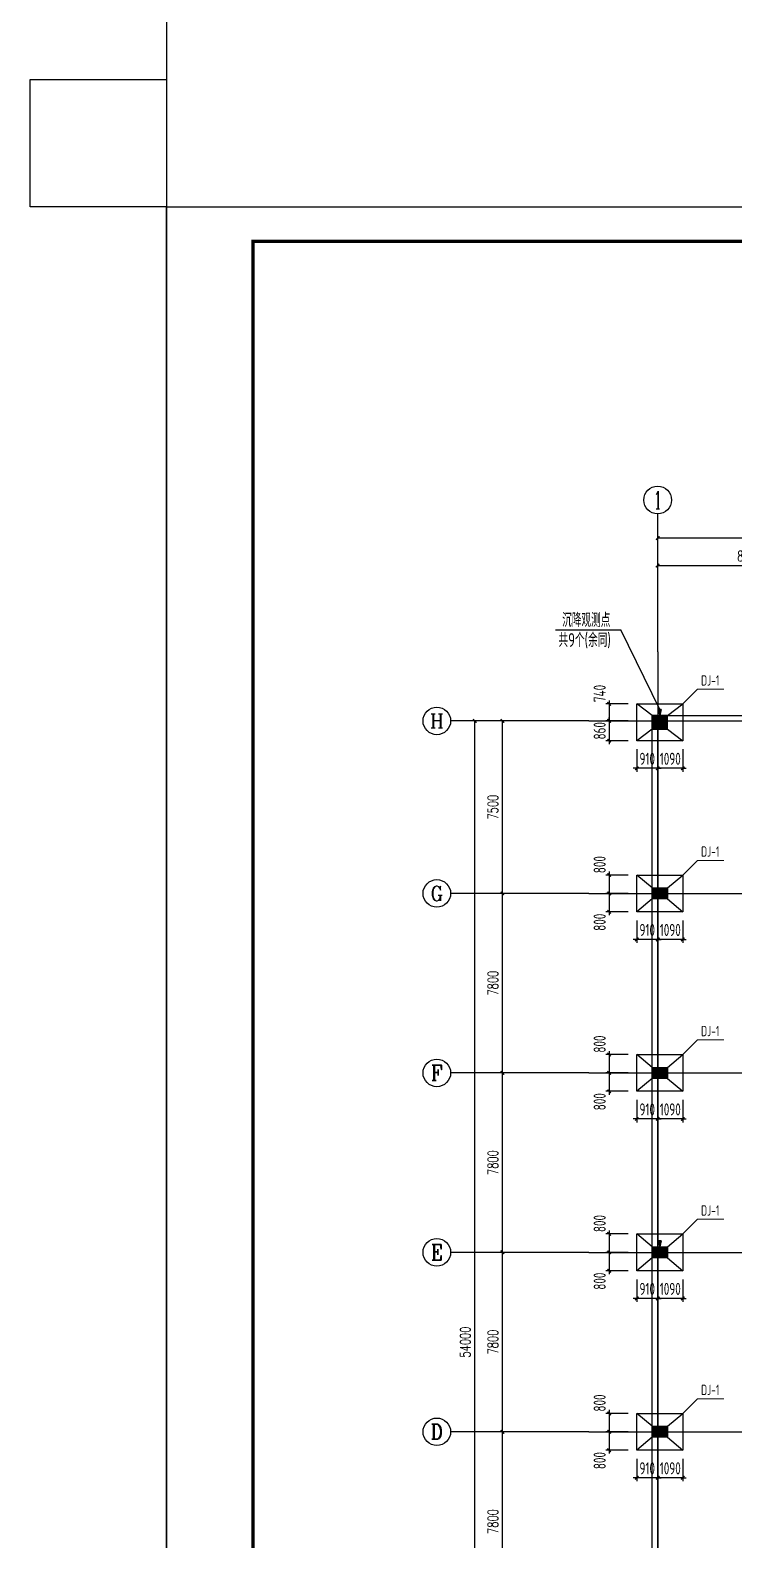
# Model space of a CAD drawing. Header units: millimetres. Extents: x 6950065 to 7140129, y 16284814 to 19754034.
# Drawn here: x 6950065 to 6980650, y 18944365 to 19009981 of the extents above; entities that cross this region are included whole.
import ezdxf
from ezdxf.enums import TextEntityAlignment as Align

# ---------------------------------------------------------------- set-up
doc = ezdxf.new("R2010")
doc.units = ezdxf.units.MM
doc.header["$LTSCALE"] = 1500
doc.header["$MEASUREMENT"] = 0
doc.linetypes.add('94', pattern=[0])
doc.layers.get('Defpoints').update_dxf_attribs({"color": 1})
for name, color, linetype in [('1', 7, 'Continuous'), ('3', 3, 'Continuous'), ('AXIS', 3, 'Continuous'), ('AXIS_TEXT', 7, 'Continuous'), ('COLU', 253, 'Continuous'), ('COLU_DIM', 3, 'Continuous'), ('COLU_HATCH', 251, 'Continuous'), ('C型钢', 6, 'Continuous'), ('dim', 7, 'Continuous'), ('HANDRAIL', 3, 'Continuous'), ('PUB_TEXT', 7, 'Continuous'), ('THIN', 7, 'Continuous'), ('TK', 4, 'Continuous'), ('搅拌桩', 136, 'Continuous')]:
    doc.layers.add(name, color=color, linetype=linetype)
doc.layers.add('COLU_NUM', color=7, linetype='Continuous', lineweight=0)
doc.styles.add('_TCH_AXIS', font='COMPLEX', dxfattribs={"bigfont": 'GBCBIG'})
doc.styles.add('_TCH_DIM_T3', font='SIMPLEX', dxfattribs={"width": 0.705882, "bigfont": 'GBCBIG'})
doc.styles.add('COMPLEX', font='COMPLEX')
doc.styles.add('TSSD_Dimension', font='Tssdeng.shx', dxfattribs={"width": 0.7, "bigfont": 'hztxt.shx'})
doc.styles.add('TSSD_Label', font='Tssdeng.shx', dxfattribs={"width": 0.7, "bigfont": 'hztxt.shx'})
doc.styles.add('TSSD_REIN', font='tssdeng.shx', dxfattribs={"width": 0.7, "bigfont": 'tssdchn.shx'})
doc.dimstyles.new('_TCH_ARCH&&150', dxfattribs={"dimtxt": 446.25, "dimasz": 150, "dimexe": 375, "dimexo": 450, "dimgap": 189.375, "dimtad": 1, "dimdec": 0, "dimzin": 0, "dimdsep": 46, "dimtxsty": '_TCH_DIM_T3', "dimblk": 'ARCHTICK', "dimcen": 0.09, "dimclrt": 7, "dimazin": 2, "dimtfac": 1, "dimtdec": 0, "dimtix": 1, "dimtmove": 2, "dimatfit": 3, "dimfxl": 0, "dimtolj": 1, "dimtzin": 0, "dimarcsym": 0})
doc.dimstyles.new('TSSD_150_150', dxfattribs={"dimtxt": 525, "dimasz": 150, "dimexe": 150, "dimexo": 375, "dimgap": 150, "dimtad": 1, "dimdec": 0, "dimzin": 0, "dimdsep": 46, "dimtxsty": 'TSSD_Dimension', "dimblk": 'ARCHTICK', "dimcen": 0, "dimdle": 150, "dimclrt": 7, "dimadec": 0, "dimazin": 0, "dimtfac": 1, "dimtdec": 0, "dimtix": 1, "dimtmove": 2, "dimatfit": 3, "dimfxl": 0, "dimtolj": 1, "dimtzin": 0, "dimarcsym": 0})

# ---------------------------------------------------------------- blocks, each defined once
blk = doc.blocks.new('jmv')
at = {"layer": 'COLU_HATCH'}
for points in [[(6319606, 18802030), (6320266, 18802030), (6320266, 18802630), (6319606, 18802630)], [(6327626, 18801920), (6328066, 18801920), (6328066, 18802630), (6327626, 18802630)], [(6335626, 18801920), (6336066, 18801920), (6336066, 18802630), (6335626, 18802630)], [(6343576, 18802030), (6344116, 18802030), (6344116, 18802630), (6343576, 18802630)], [(6351626, 18801920), (6352066, 18801920), (6352066, 18802630), (6351626, 18802630)], [(6359626, 18801920), (6360066, 18801920), (6360066, 18802630), (6359626, 18802630)], [(6368086, 18802030), (6367426, 18802030), (6367426, 18802630), (6368086, 18802630)], [(6319606, 18795130), (6320266, 18795130), (6320266, 18794650), (6319606, 18794650)], [(6343576, 18795130), (6344116, 18795130), (6344116, 18794650), (6343576, 18794650)], [(6368086, 18795130), (6367426, 18795130), (6367426, 18794650), (6368086, 18794650)], [(6319606, 18787330), (6320266, 18787330), (6320266, 18786850), (6319606, 18786850)], [(6343576, 18787330), (6344116, 18787330), (6344116, 18786850), (6343576, 18786850)], [(6368086, 18787330), (6367426, 18787330), (6367426, 18786850), (6368086, 18786850)], [(6319606, 18779530), (6320266, 18779530), (6320266, 18779050), (6319606, 18779050)], [(6343576, 18779530), (6344116, 18779530), (6344116, 18779050), (6343576, 18779050)], [(6368086, 18779530), (6367426, 18779530), (6367426, 18779050), (6368086, 18779050)], [(6319606, 18771730), (6320266, 18771730), (6320266, 18771250), (6319606, 18771250)], [(6343576, 18771730), (6344116, 18771730), (6344116, 18771250), (6343576, 18771250)], [(6368086, 18771730), (6367426, 18771730), (6367426, 18771250), (6368086, 18771250)], [(6319606, 18763930), (6320266, 18763930), (6320266, 18763450), (6319606, 18763450)], [(6343576, 18763930), (6344116, 18763930), (6344116, 18763450), (6343576, 18763450)], [(6368086, 18763930), (6367426, 18763930), (6367426, 18763450), (6368086, 18763450)], [(6319606, 18756130), (6320266, 18756130), (6320266, 18755650), (6319606, 18755650)], [(6343576, 18756130), (6344116, 18756130), (6344116, 18755650), (6343576, 18755650)], [(6368086, 18756130), (6367426, 18756130), (6367426, 18755650), (6368086, 18755650)], [(6319606, 18748750), (6320266, 18748750), (6320266, 18748150), (6319606, 18748150)], [(6327626, 18748860), (6328066, 18748860), (6328066, 18748150), (6327626, 18748150)], [(6335626, 18748860), (6336066, 18748860), (6336066, 18748150), (6335626, 18748150)], [(6343576, 18748750), (6344116, 18748750), (6344116, 18748150), (6343576, 18748150)], [(6351626, 18748860), (6352066, 18748860), (6352066, 18748150), (6351626, 18748150)], [(6359626, 18748860), (6360066, 18748860), (6360066, 18748150), (6359626, 18748150)], [(6368086, 18748750), (6367426, 18748750), (6367426, 18748150), (6368086, 18748150)]]:
    blk.add_hatch(color=256, dxfattribs=at).paths.add_polyline_path(points)
at = {"layer": 'COLU'}
for points in [[(6319606, 18802030), (6320266, 18802030), (6320266, 18802630), (6319606, 18802630)], [(6327626, 18801920), (6328066, 18801920), (6328066, 18802630), (6327626, 18802630)], [(6335626, 18801920), (6336066, 18801920), (6336066, 18802630), (6335626, 18802630)], [(6343576, 18802030), (6344116, 18802030), (6344116, 18802630), (6343576, 18802630)], [(6351626, 18801920), (6352066, 18801920), (6352066, 18802630), (6351626, 18802630)], [(6359626, 18801920), (6360066, 18801920), (6360066, 18802630), (6359626, 18802630)], [(6368086, 18802030), (6367426, 18802030), (6367426, 18802630), (6368086, 18802630)], [(6319606, 18795130), (6320266, 18795130), (6320266, 18794650), (6319606, 18794650)], [(6343576, 18795130), (6344116, 18795130), (6344116, 18794650), (6343576, 18794650)], [(6368086, 18795130), (6367426, 18795130), (6367426, 18794650), (6368086, 18794650)], [(6319606, 18787330), (6320266, 18787330), (6320266, 18786850), (6319606, 18786850)], [(6343576, 18787330), (6344116, 18787330), (6344116, 18786850), (6343576, 18786850)], [(6368086, 18787330), (6367426, 18787330), (6367426, 18786850), (6368086, 18786850)], [(6319606, 18779530), (6320266, 18779530), (6320266, 18779050), (6319606, 18779050)], [(6343576, 18779530), (6344116, 18779530), (6344116, 18779050), (6343576, 18779050)], [(6368086, 18779530), (6367426, 18779530), (6367426, 18779050), (6368086, 18779050)], [(6319606, 18771730), (6320266, 18771730), (6320266, 18771250), (6319606, 18771250)], [(6343576, 18771730), (6344116, 18771730), (6344116, 18771250), (6343576, 18771250)], [(6368086, 18771730), (6367426, 18771730), (6367426, 18771250), (6368086, 18771250)], [(6319606, 18763930), (6320266, 18763930), (6320266, 18763450), (6319606, 18763450)], [(6343576, 18763930), (6344116, 18763930), (6344116, 18763450), (6343576, 18763450)], [(6368086, 18763930), (6367426, 18763930), (6367426, 18763450), (6368086, 18763450)], [(6319606, 18756130), (6320266, 18756130), (6320266, 18755650), (6319606, 18755650)], [(6343576, 18756130), (6344116, 18756130), (6344116, 18755650), (6343576, 18755650)], [(6368086, 18756130), (6367426, 18756130), (6367426, 18755650), (6368086, 18755650)], [(6319606, 18748750), (6320266, 18748750), (6320266, 18748150), (6319606, 18748150)], [(6327626, 18748860), (6328066, 18748860), (6328066, 18748150), (6327626, 18748150)], [(6335626, 18748860), (6336066, 18748860), (6336066, 18748150), (6335626, 18748150)], [(6343576, 18748750), (6344116, 18748750), (6344116, 18748150), (6343576, 18748150)], [(6351626, 18748860), (6352066, 18748860), (6352066, 18748150), (6351626, 18748150)], [(6359626, 18748860), (6360066, 18748860), (6360066, 18748150), (6359626, 18748150)], [(6368086, 18748750), (6367426, 18748750), (6367426, 18748150), (6368086, 18748150)]]:
    blk.add_lwpolyline(points, close=True, dxfattribs=at)
blk = doc.blocks.new('_ArchTick')
at = {"color": 0, "linetype": 'ByBlock', "const_width": 0.4}
blk.add_lwpolyline([(-0.5, -0.5), (0.5, 0.5)], dxfattribs=at)
blk = doc.blocks.new('*D770')
at = {"layer": 'COLU_DIM', "color": 0, "lineweight": -2}
for p, q in [((6977342, 18971284), (6977342, 18970309)), ((6978432, 18971284), (6978432, 18970309)), ((6977342, 18970459), (6977192, 18970459)), ((6978432, 18970459), (6977342, 18970459)), ((6978432, 18970459), (6978582, 18970459))]:
    blk.add_line(p, q, dxfattribs=at)
at = {"layer": 'Defpoints', "color": 0}
for p in [(6977342, 18971659), (6978432, 18971659), (6977342, 18970459)]:
    blk.add_point(p, dxfattribs=at)
at = {"layer": 'COLU_DIM', "color": 0, "lineweight": -2, "xscale": 150, "yscale": 150, "zscale": 150}
blk.add_blockref('_ArchTick', (6977342, 18970459), dxfattribs=at)
at = {"layer": 'COLU_DIM', "color": 0, "lineweight": -2, "xscale": 150, "yscale": 150, "zscale": 150, "rotation": 180}
blk.add_blockref('_ArchTick', (6978432, 18970459), dxfattribs=at)
at = {"layer": 'COLU_DIM', "color": 7, "insert": (6977887, 18970872), "char_height": 525, "attachment_point": 5, "style": 'TSSD_Dimension'}
blk.add_mtext('\\A1;1090', dxfattribs=at)
blk = doc.blocks.new('*D771')
at = {"layer": 'COLU_DIM', "color": 0, "lineweight": -2}
for p, q in [((6976432, 18971284), (6976432, 18970309)), ((6977342, 18971284), (6977342, 18970309)), ((6976432, 18970459), (6976282, 18970459)), ((6977342, 18970459), (6976432, 18970459)), ((6977342, 18970459), (6977492, 18970459))]:
    blk.add_line(p, q, dxfattribs=at)
at = {"layer": 'Defpoints', "color": 0}
for p in [(6976432, 18971659), (6977342, 18971659), (6976432, 18970459)]:
    blk.add_point(p, dxfattribs=at)
at = {"layer": 'COLU_DIM', "color": 0, "lineweight": -2, "xscale": 150, "yscale": 150, "zscale": 150}
blk.add_blockref('_ArchTick', (6976432, 18970459), dxfattribs=at)
at = {"layer": 'COLU_DIM', "color": 0, "lineweight": -2, "xscale": 150, "yscale": 150, "zscale": 150, "rotation": 180}
blk.add_blockref('_ArchTick', (6977342, 18970459), dxfattribs=at)
at = {"layer": 'COLU_DIM', "color": 7, "insert": (6976887, 18970872), "char_height": 525, "attachment_point": 5, "style": 'TSSD_Dimension'}
blk.add_mtext('\\A1;910', dxfattribs=at)
blk = doc.blocks.new('*D772')
at = {"layer": 'COLU_DIM', "color": 0, "lineweight": -2}
for p, q in [((6976057, 18973259), (6975082, 18973259)), ((6975232, 18973409), (6975232, 18972309)), ((6976057, 18972459), (6975082, 18972459))]:
    blk.add_line(p, q, dxfattribs=at)
at = {"layer": 'Defpoints', "color": 0}
for p in [(6976432, 18973259), (6975232, 18972459), (6976432, 18972459)]:
    blk.add_point(p, dxfattribs=at)
at = {"layer": 'COLU_DIM', "color": 0, "lineweight": -2, "xscale": 150, "yscale": 150, "zscale": 150}
for p, rotation in [((6975232, 18973259), 90), ((6975232, 18972459), 270)]:
    blk.add_blockref('_ArchTick', p, dxfattribs=dict(at, rotation=rotation))
at = {"layer": 'COLU_DIM', "color": 7, "insert": (6974819, 18973711), "char_height": 525, "attachment_point": 5, "rotation": 90, "style": 'TSSD_Dimension'}
blk.add_mtext('\\A1;800', dxfattribs=at)
blk = doc.blocks.new('*D773')
at = {"layer": 'COLU_DIM', "color": 0, "lineweight": -2}
for p, q in [((6976057, 18972459), (6975082, 18972459)), ((6975232, 18972609), (6975232, 18971509)), ((6976057, 18971659), (6975082, 18971659))]:
    blk.add_line(p, q, dxfattribs=at)
at = {"layer": 'Defpoints', "color": 0}
for p in [(6976432, 18972459), (6975232, 18971659), (6976432, 18971659)]:
    blk.add_point(p, dxfattribs=at)
at = {"layer": 'COLU_DIM', "color": 0, "lineweight": -2, "xscale": 150, "yscale": 150, "zscale": 150}
for p, rotation in [((6975232, 18972459), 90), ((6975232, 18971659), 270)]:
    blk.add_blockref('_ArchTick', p, dxfattribs=dict(at, rotation=rotation))
at = {"layer": 'COLU_DIM', "color": 7, "insert": (6974819, 18971207), "char_height": 525, "attachment_point": 5, "rotation": 90, "style": 'TSSD_Dimension'}
blk.add_mtext('\\A1;800', dxfattribs=at)
blk = doc.blocks.new('*D774')
at = {"layer": 'COLU_DIM', "color": 0, "lineweight": -2}
for p, q in [((6977342, 18963484), (6977342, 18962509)), ((6978432, 18963484), (6978432, 18962509)), ((6977342, 18962659), (6977192, 18962659)), ((6978432, 18962659), (6977342, 18962659)), ((6978432, 18962659), (6978582, 18962659))]:
    blk.add_line(p, q, dxfattribs=at)
at = {"layer": 'Defpoints', "color": 0}
for p in [(6977342, 18963859), (6978432, 18963859), (6977342, 18962659)]:
    blk.add_point(p, dxfattribs=at)
at = {"layer": 'COLU_DIM', "color": 0, "lineweight": -2, "xscale": 150, "yscale": 150, "zscale": 150}
blk.add_blockref('_ArchTick', (6977342, 18962659), dxfattribs=at)
at = {"layer": 'COLU_DIM', "color": 0, "lineweight": -2, "xscale": 150, "yscale": 150, "zscale": 150, "rotation": 180}
blk.add_blockref('_ArchTick', (6978432, 18962659), dxfattribs=at)
at = {"layer": 'COLU_DIM', "color": 7, "insert": (6977887, 18963072), "char_height": 525, "attachment_point": 5, "style": 'TSSD_Dimension'}
blk.add_mtext('\\A1;1090', dxfattribs=at)
blk = doc.blocks.new('*D775')
at = {"layer": 'COLU_DIM', "color": 0, "lineweight": -2}
for p, q in [((6976432, 18963484), (6976432, 18962509)), ((6977342, 18963484), (6977342, 18962509)), ((6976432, 18962659), (6976282, 18962659)), ((6977342, 18962659), (6976432, 18962659)), ((6977342, 18962659), (6977492, 18962659))]:
    blk.add_line(p, q, dxfattribs=at)
at = {"layer": 'Defpoints', "color": 0}
for p in [(6976432, 18963859), (6977342, 18963859), (6976432, 18962659)]:
    blk.add_point(p, dxfattribs=at)
at = {"layer": 'COLU_DIM', "color": 0, "lineweight": -2, "xscale": 150, "yscale": 150, "zscale": 150}
blk.add_blockref('_ArchTick', (6976432, 18962659), dxfattribs=at)
at = {"layer": 'COLU_DIM', "color": 0, "lineweight": -2, "xscale": 150, "yscale": 150, "zscale": 150, "rotation": 180}
blk.add_blockref('_ArchTick', (6977342, 18962659), dxfattribs=at)
at = {"layer": 'COLU_DIM', "color": 7, "insert": (6976887, 18963072), "char_height": 525, "attachment_point": 5, "style": 'TSSD_Dimension'}
blk.add_mtext('\\A1;910', dxfattribs=at)
blk = doc.blocks.new('*D776')
at = {"layer": 'COLU_DIM', "color": 0, "lineweight": -2}
for p, q in [((6976057, 18965459), (6975082, 18965459)), ((6975232, 18965609), (6975232, 18964509)), ((6976057, 18964659), (6975082, 18964659))]:
    blk.add_line(p, q, dxfattribs=at)
at = {"layer": 'Defpoints', "color": 0}
for p in [(6976432, 18965459), (6975232, 18964659), (6976432, 18964659)]:
    blk.add_point(p, dxfattribs=at)
at = {"layer": 'COLU_DIM', "color": 0, "lineweight": -2, "xscale": 150, "yscale": 150, "zscale": 150}
for p, rotation in [((6975232, 18965459), 90), ((6975232, 18964659), 270)]:
    blk.add_blockref('_ArchTick', p, dxfattribs=dict(at, rotation=rotation))
at = {"layer": 'COLU_DIM', "color": 7, "insert": (6974819, 18965911), "char_height": 525, "attachment_point": 5, "rotation": 90, "style": 'TSSD_Dimension'}
blk.add_mtext('\\A1;800', dxfattribs=at)
blk = doc.blocks.new('*D777')
at = {"layer": 'COLU_DIM', "color": 0, "lineweight": -2}
for p, q in [((6976057, 18964659), (6975082, 18964659)), ((6975232, 18964809), (6975232, 18963709)), ((6976057, 18963859), (6975082, 18963859))]:
    blk.add_line(p, q, dxfattribs=at)
at = {"layer": 'Defpoints', "color": 0}
for p in [(6976432, 18964659), (6975232, 18963859), (6976432, 18963859)]:
    blk.add_point(p, dxfattribs=at)
at = {"layer": 'COLU_DIM', "color": 0, "lineweight": -2, "xscale": 150, "yscale": 150, "zscale": 150}
for p, rotation in [((6975232, 18964659), 90), ((6975232, 18963859), 270)]:
    blk.add_blockref('_ArchTick', p, dxfattribs=dict(at, rotation=rotation))
at = {"layer": 'COLU_DIM', "color": 7, "insert": (6974819, 18963407), "char_height": 525, "attachment_point": 5, "rotation": 90, "style": 'TSSD_Dimension'}
blk.add_mtext('\\A1;800', dxfattribs=at)
blk = doc.blocks.new('*D778')
at = {"layer": 'COLU_DIM', "color": 0, "lineweight": -2}
for p, q in [((6977342, 18955684), (6977342, 18954709)), ((6978432, 18955684), (6978432, 18954709)), ((6977342, 18954859), (6977192, 18954859)), ((6978432, 18954859), (6977342, 18954859)), ((6978432, 18954859), (6978582, 18954859))]:
    blk.add_line(p, q, dxfattribs=at)
at = {"layer": 'Defpoints', "color": 0}
for p in [(6977342, 18956059), (6978432, 18956059), (6977342, 18954859)]:
    blk.add_point(p, dxfattribs=at)
at = {"layer": 'COLU_DIM', "color": 0, "lineweight": -2, "xscale": 150, "yscale": 150, "zscale": 150}
blk.add_blockref('_ArchTick', (6977342, 18954859), dxfattribs=at)
at = {"layer": 'COLU_DIM', "color": 0, "lineweight": -2, "xscale": 150, "yscale": 150, "zscale": 150, "rotation": 180}
blk.add_blockref('_ArchTick', (6978432, 18954859), dxfattribs=at)
at = {"layer": 'COLU_DIM', "color": 7, "insert": (6977887, 18955272), "char_height": 525, "attachment_point": 5, "style": 'TSSD_Dimension'}
blk.add_mtext('\\A1;1090', dxfattribs=at)
blk = doc.blocks.new('*D779')
at = {"layer": 'COLU_DIM', "color": 0, "lineweight": -2}
for p, q in [((6976432, 18955684), (6976432, 18954709)), ((6977342, 18955684), (6977342, 18954709)), ((6976432, 18954859), (6976282, 18954859)), ((6977342, 18954859), (6976432, 18954859)), ((6977342, 18954859), (6977492, 18954859))]:
    blk.add_line(p, q, dxfattribs=at)
at = {"layer": 'Defpoints', "color": 0}
for p in [(6976432, 18956059), (6977342, 18956059), (6976432, 18954859)]:
    blk.add_point(p, dxfattribs=at)
at = {"layer": 'COLU_DIM', "color": 0, "lineweight": -2, "xscale": 150, "yscale": 150, "zscale": 150}
blk.add_blockref('_ArchTick', (6976432, 18954859), dxfattribs=at)
at = {"layer": 'COLU_DIM', "color": 0, "lineweight": -2, "xscale": 150, "yscale": 150, "zscale": 150, "rotation": 180}
blk.add_blockref('_ArchTick', (6977342, 18954859), dxfattribs=at)
at = {"layer": 'COLU_DIM', "color": 7, "insert": (6976887, 18955272), "char_height": 525, "attachment_point": 5, "style": 'TSSD_Dimension'}
blk.add_mtext('\\A1;910', dxfattribs=at)
blk = doc.blocks.new('*D780')
at = {"layer": 'COLU_DIM', "color": 0, "lineweight": -2}
for p, q in [((6975232, 18957809), (6975232, 18956709)), ((6976057, 18957659), (6975082, 18957659)), ((6976057, 18956859), (6975082, 18956859))]:
    blk.add_line(p, q, dxfattribs=at)
at = {"layer": 'Defpoints', "color": 0}
for p in [(6976432, 18957659), (6975232, 18956859), (6976432, 18956859)]:
    blk.add_point(p, dxfattribs=at)
at = {"layer": 'COLU_DIM', "color": 0, "lineweight": -2, "xscale": 150, "yscale": 150, "zscale": 150}
for p, rotation in [((6975232, 18957659), 90), ((6975232, 18956859), 270)]:
    blk.add_blockref('_ArchTick', p, dxfattribs=dict(at, rotation=rotation))
at = {"layer": 'COLU_DIM', "color": 7, "insert": (6974819, 18958111), "char_height": 525, "attachment_point": 5, "rotation": 90, "style": 'TSSD_Dimension'}
blk.add_mtext('\\A1;800', dxfattribs=at)
blk = doc.blocks.new('*D781')
at = {"layer": 'COLU_DIM', "color": 0, "lineweight": -2}
for p, q in [((6976057, 18956859), (6975082, 18956859)), ((6975232, 18957009), (6975232, 18955909)), ((6976057, 18956059), (6975082, 18956059))]:
    blk.add_line(p, q, dxfattribs=at)
at = {"layer": 'Defpoints', "color": 0}
for p in [(6976432, 18956859), (6975232, 18956059), (6976432, 18956059)]:
    blk.add_point(p, dxfattribs=at)
at = {"layer": 'COLU_DIM', "color": 0, "lineweight": -2, "xscale": 150, "yscale": 150, "zscale": 150}
for p, rotation in [((6975232, 18956859), 90), ((6975232, 18956059), 270)]:
    blk.add_blockref('_ArchTick', p, dxfattribs=dict(at, rotation=rotation))
at = {"layer": 'COLU_DIM', "color": 7, "insert": (6974819, 18955607), "char_height": 525, "attachment_point": 5, "rotation": 90, "style": 'TSSD_Dimension'}
blk.add_mtext('\\A1;800', dxfattribs=at)
blk = doc.blocks.new('*D782')
at = {"layer": 'COLU_DIM', "color": 0, "lineweight": -2}
for p, q in [((6977342, 18947884), (6977342, 18946909)), ((6978432, 18947884), (6978432, 18946909)), ((6977342, 18947059), (6977192, 18947059)), ((6978432, 18947059), (6977342, 18947059)), ((6978432, 18947059), (6978582, 18947059))]:
    blk.add_line(p, q, dxfattribs=at)
at = {"layer": 'Defpoints', "color": 0}
for p in [(6977342, 18948259), (6978432, 18948259), (6977342, 18947059)]:
    blk.add_point(p, dxfattribs=at)
at = {"layer": 'COLU_DIM', "color": 0, "lineweight": -2, "xscale": 150, "yscale": 150, "zscale": 150}
blk.add_blockref('_ArchTick', (6977342, 18947059), dxfattribs=at)
at = {"layer": 'COLU_DIM', "color": 0, "lineweight": -2, "xscale": 150, "yscale": 150, "zscale": 150, "rotation": 180}
blk.add_blockref('_ArchTick', (6978432, 18947059), dxfattribs=at)
at = {"layer": 'COLU_DIM', "color": 7, "insert": (6977887, 18947472), "char_height": 525, "attachment_point": 5, "style": 'TSSD_Dimension'}
blk.add_mtext('\\A1;1090', dxfattribs=at)
blk = doc.blocks.new('*D783')
at = {"layer": 'COLU_DIM', "color": 0, "lineweight": -2}
for p, q in [((6976432, 18947884), (6976432, 18946909)), ((6977342, 18947884), (6977342, 18946909)), ((6976432, 18947059), (6976282, 18947059)), ((6977342, 18947059), (6976432, 18947059)), ((6977342, 18947059), (6977492, 18947059))]:
    blk.add_line(p, q, dxfattribs=at)
at = {"layer": 'Defpoints', "color": 0}
for p in [(6976432, 18948259), (6977342, 18948259), (6976432, 18947059)]:
    blk.add_point(p, dxfattribs=at)
at = {"layer": 'COLU_DIM', "color": 0, "lineweight": -2, "xscale": 150, "yscale": 150, "zscale": 150}
blk.add_blockref('_ArchTick', (6976432, 18947059), dxfattribs=at)
at = {"layer": 'COLU_DIM', "color": 0, "lineweight": -2, "xscale": 150, "yscale": 150, "zscale": 150, "rotation": 180}
blk.add_blockref('_ArchTick', (6977342, 18947059), dxfattribs=at)
at = {"layer": 'COLU_DIM', "color": 7, "insert": (6976887, 18947472), "char_height": 525, "attachment_point": 5, "style": 'TSSD_Dimension'}
blk.add_mtext('\\A1;910', dxfattribs=at)
blk = doc.blocks.new('*D784')
at = {"layer": 'COLU_DIM', "color": 0, "lineweight": -2}
for p, q in [((6975232, 18950009), (6975232, 18948909)), ((6976057, 18949859), (6975082, 18949859)), ((6976057, 18949059), (6975082, 18949059))]:
    blk.add_line(p, q, dxfattribs=at)
at = {"layer": 'Defpoints', "color": 0}
for p in [(6976432, 18949859), (6975232, 18949059), (6976432, 18949059)]:
    blk.add_point(p, dxfattribs=at)
at = {"layer": 'COLU_DIM', "color": 0, "lineweight": -2, "xscale": 150, "yscale": 150, "zscale": 150}
for p, rotation in [((6975232, 18949859), 90), ((6975232, 18949059), 270)]:
    blk.add_blockref('_ArchTick', p, dxfattribs=dict(at, rotation=rotation))
at = {"layer": 'COLU_DIM', "color": 7, "insert": (6974819, 18950311), "char_height": 525, "attachment_point": 5, "rotation": 90, "style": 'TSSD_Dimension'}
blk.add_mtext('\\A1;800', dxfattribs=at)
blk = doc.blocks.new('*D785')
at = {"layer": 'COLU_DIM', "color": 0, "lineweight": -2}
for p, q in [((6975232, 18949209), (6975232, 18948109)), ((6976057, 18949059), (6975082, 18949059)), ((6976057, 18948259), (6975082, 18948259))]:
    blk.add_line(p, q, dxfattribs=at)
at = {"layer": 'Defpoints', "color": 0}
for p in [(6976432, 18949059), (6975232, 18948259), (6976432, 18948259)]:
    blk.add_point(p, dxfattribs=at)
at = {"layer": 'COLU_DIM', "color": 0, "lineweight": -2, "xscale": 150, "yscale": 150, "zscale": 150}
for p, rotation in [((6975232, 18949059), 90), ((6975232, 18948259), 270)]:
    blk.add_blockref('_ArchTick', p, dxfattribs=dict(at, rotation=rotation))
at = {"layer": 'COLU_DIM', "color": 7, "insert": (6974819, 18947807), "char_height": 525, "attachment_point": 5, "rotation": 90, "style": 'TSSD_Dimension'}
blk.add_mtext('\\A1;800', dxfattribs=at)
blk = doc.blocks.new('*D826')
at = {"layer": 'COLU_DIM', "color": 0, "lineweight": -2}
for p, q in [((6977342, 18978724), (6977342, 18977749)), ((6978432, 18978724), (6978432, 18977749)), ((6977342, 18977899), (6977192, 18977899)), ((6978432, 18977899), (6977342, 18977899)), ((6978432, 18977899), (6978582, 18977899))]:
    blk.add_line(p, q, dxfattribs=at)
at = {"layer": 'Defpoints', "color": 0}
for p in [(6977342, 18979099), (6978432, 18979099), (6977342, 18977899)]:
    blk.add_point(p, dxfattribs=at)
at = {"layer": 'COLU_DIM', "color": 0, "lineweight": -2, "xscale": 150, "yscale": 150, "zscale": 150}
blk.add_blockref('_ArchTick', (6977342, 18977899), dxfattribs=at)
at = {"layer": 'COLU_DIM', "color": 0, "lineweight": -2, "xscale": 150, "yscale": 150, "zscale": 150, "rotation": 180}
blk.add_blockref('_ArchTick', (6978432, 18977899), dxfattribs=at)
at = {"layer": 'COLU_DIM', "color": 7, "insert": (6977887, 18978312), "char_height": 525, "attachment_point": 5, "style": 'TSSD_Dimension'}
blk.add_mtext('\\A1;1090', dxfattribs=at)
blk = doc.blocks.new('*D827')
at = {"layer": 'COLU_DIM', "color": 0, "lineweight": -2}
for p, q in [((6976432, 18978724), (6976432, 18977749)), ((6977342, 18978724), (6977342, 18977749)), ((6976432, 18977899), (6976282, 18977899)), ((6977342, 18977899), (6976432, 18977899)), ((6977342, 18977899), (6977492, 18977899))]:
    blk.add_line(p, q, dxfattribs=at)
at = {"layer": 'Defpoints', "color": 0}
for p in [(6976432, 18979099), (6977342, 18979099), (6976432, 18977899)]:
    blk.add_point(p, dxfattribs=at)
at = {"layer": 'COLU_DIM', "color": 0, "lineweight": -2, "xscale": 150, "yscale": 150, "zscale": 150}
blk.add_blockref('_ArchTick', (6976432, 18977899), dxfattribs=at)
at = {"layer": 'COLU_DIM', "color": 0, "lineweight": -2, "xscale": 150, "yscale": 150, "zscale": 150, "rotation": 180}
blk.add_blockref('_ArchTick', (6977342, 18977899), dxfattribs=at)
at = {"layer": 'COLU_DIM', "color": 7, "insert": (6976887, 18978312), "char_height": 525, "attachment_point": 5, "style": 'TSSD_Dimension'}
blk.add_mtext('\\A1;910', dxfattribs=at)
blk = doc.blocks.new('*D828')
at = {"layer": 'COLU_DIM', "color": 0, "lineweight": -2}
for p, q in [((6975232, 18980849), (6975232, 18979809)), ((6976057, 18980699), (6975082, 18980699)), ((6976057, 18979959), (6975082, 18979959))]:
    blk.add_line(p, q, dxfattribs=at)
at = {"layer": 'Defpoints', "color": 0}
for p in [(6976432, 18980699), (6975232, 18979959), (6976432, 18979959)]:
    blk.add_point(p, dxfattribs=at)
at = {"layer": 'COLU_DIM', "color": 0, "lineweight": -2, "xscale": 150, "yscale": 150, "zscale": 150}
for p, rotation in [((6975232, 18980699), 90), ((6975232, 18979959), 270)]:
    blk.add_blockref('_ArchTick', p, dxfattribs=dict(at, rotation=rotation))
at = {"layer": 'COLU_DIM', "color": 7, "insert": (6974819, 18981151), "char_height": 525, "attachment_point": 5, "rotation": 90, "style": 'TSSD_Dimension'}
blk.add_mtext('\\A1;740', dxfattribs=at)
blk = doc.blocks.new('*D829')
at = {"layer": 'COLU_DIM', "color": 0, "lineweight": -2}
for p, q in [((6975232, 18979959), (6975232, 18980109)), ((6976057, 18979959), (6975082, 18979959)), ((6975232, 18979959), (6975232, 18979099)), ((6976057, 18979099), (6975082, 18979099)), ((6975232, 18979099), (6975232, 18978949))]:
    blk.add_line(p, q, dxfattribs=at)
at = {"layer": 'Defpoints', "color": 0}
for p in [(6976432, 18979959), (6975232, 18979099), (6976432, 18979099)]:
    blk.add_point(p, dxfattribs=at)
at = {"layer": 'COLU_DIM', "color": 0, "lineweight": -2, "xscale": 150, "yscale": 150, "zscale": 150}
for p, rotation in [((6975232, 18979959), 270), ((6975232, 18979099), 90)]:
    blk.add_blockref('_ArchTick', p, dxfattribs=dict(at, rotation=rotation))
at = {"layer": 'COLU_DIM', "color": 7, "insert": (6974819, 18979529), "char_height": 525, "attachment_point": 5, "rotation": 90, "style": 'TSSD_Dimension'}
blk.add_mtext('\\A1;860', dxfattribs=at)
blk = doc.blocks.new('A$C177878A3')
at = {"layer": '1', "linetype": '94'}
blk.add_hatch(color=6, dxfattribs=at).paths.add_polyline_path([(112, 433), (0, 0), (224, 0)])
at = {"layer": '1', "color": 6, "linetype": '94'}
for p, q in [((0, 0), (112, 433)), ((224, 0), (112, 433)), ((0, 0), (224, 0))]:
    blk.add_line(p, q, dxfattribs=at)
blk = doc.blocks.new('A$C32175502')
at = {"layer": '1', "linetype": '94'}
blk.add_blockref('A$C177878A3', (0, 0), dxfattribs=at)
blk = doc.blocks.new('A$C3C5B3CE3')
at = {"layer": '1', "linetype": '94', "rotation": 180}
blk.add_blockref('A$C32175502', (224, 433), dxfattribs=at)
blk = doc.blocks.new('A$C43EB326B')
at = {"layer": '搅拌桩'}
blk.add_blockref('A$C3C5B3CE3', (0, 0), dxfattribs=at)
blk = doc.blocks.new('A$C2BB7790D')
at = {"layer": 'dim'}
blk.add_blockref('A$C43EB326B', (0, 0), dxfattribs=at)
blk = doc.blocks.new('GeYuanFrame_88343862', base_point=(20.09, 4.53))
at = {"layer": 'TK'}
blk.add_lwpolyline([(20.09, 4.53), (20.09, 598.53), (861.09, 598.53), (861.09, 4.53)], close=True, dxfattribs=at)
at = {"layer": 'TK', "const_width": 1}
blk.add_lwpolyline([(45.09, 588.53), (851.09, 588.53), (851.09, 14.53), (45.09, 14.53)], close=True, dxfattribs=at)
blk = doc.blocks.new('*D1474')
at = {"layer": 'Defpoints', "color": 0}
for p in [(6985342, 18986709), (6977342, 18982959), (6985342, 18982959)]:
    blk.add_point(p, dxfattribs=at)
at = {"layer": 'HANDRAIL', "color": 0, "lineweight": -2}
for p, q in [((6977342, 18983409), (6977342, 18987084)), ((6977342, 18986709), (6985342, 18986709)), ((6985342, 18983409), (6985342, 18987084))]:
    blk.add_line(p, q, dxfattribs=at)
at = {"layer": 'HANDRAIL', "color": 0, "lineweight": -2, "xscale": 150, "yscale": 150, "zscale": 150, "rotation": 180}
blk.add_blockref('_ArchTick', (6977342, 18986709), dxfattribs=at)
at = {"layer": 'HANDRAIL', "color": 0, "lineweight": -2, "xscale": 150, "yscale": 150, "zscale": 150}
blk.add_blockref('_ArchTick', (6985342, 18986709), dxfattribs=at)
at = {"layer": 'HANDRAIL', "color": 7, "insert": (6981342, 18987122), "char_height": 446.2, "attachment_point": 5, "style": '_TCH_DIM_T3'}
blk.add_mtext('\\A1;8000', dxfattribs=at)
blk = doc.blocks.new('*D1480')
at = {"layer": 'Defpoints', "color": 0}
for p in [(7025342, 18987909), (6977342, 18982959), (7025342, 18982959)]:
    blk.add_point(p, dxfattribs=at)
at = {"layer": 'HANDRAIL', "color": 0, "lineweight": -2}
for p, q in [((6977342, 18983409), (6977342, 18988284)), ((7025342, 18983409), (7025342, 18988284)), ((6977342, 18987909), (7025342, 18987909))]:
    blk.add_line(p, q, dxfattribs=at)
at = {"layer": 'HANDRAIL', "color": 0, "lineweight": -2, "xscale": 150, "yscale": 150, "zscale": 150, "rotation": 180}
blk.add_blockref('_ArchTick', (6977342, 18987909), dxfattribs=at)
at = {"layer": 'HANDRAIL', "color": 0, "lineweight": -2, "xscale": 150, "yscale": 150, "zscale": 150}
blk.add_blockref('_ArchTick', (7025342, 18987909), dxfattribs=at)
at = {"layer": 'HANDRAIL', "color": 7, "insert": (7001342, 18988322), "char_height": 446.2, "attachment_point": 5, "style": '_TCH_DIM_T3'}
blk.add_mtext('\\A1;48000', dxfattribs=at)
blk = doc.blocks.new('*D1498')
at = {"layer": 'Defpoints', "color": 0}
for p in [(6970592, 18949059), (6974342, 18949059), (6974342, 18941259)]:
    blk.add_point(p, dxfattribs=at)
at = {"layer": 'HANDRAIL', "color": 0, "lineweight": -2}
for p, q in [((6973892, 18949059), (6970217, 18949059)), ((6970592, 18941259), (6970592, 18949059)), ((6973892, 18941259), (6970217, 18941259))]:
    blk.add_line(p, q, dxfattribs=at)
at = {"layer": 'HANDRAIL', "color": 0, "lineweight": -2, "xscale": 150, "yscale": 150, "zscale": 150}
for p, rotation in [((6970592, 18949059), 90), ((6970592, 18941259), 270)]:
    blk.add_blockref('_ArchTick', p, dxfattribs=dict(at, rotation=rotation))
at = {"layer": 'HANDRAIL', "color": 7, "insert": (6970179, 18945159), "char_height": 446.2, "attachment_point": 5, "rotation": 90, "style": '_TCH_DIM_T3'}
blk.add_mtext('\\A1;7800', dxfattribs=at)
blk = doc.blocks.new('*D1499')
at = {"layer": 'Defpoints', "color": 0}
for p in [(6970592, 18956859), (6974342, 18956859), (6974342, 18949059)]:
    blk.add_point(p, dxfattribs=at)
at = {"layer": 'HANDRAIL', "color": 0, "lineweight": -2}
for p, q in [((6973892, 18956859), (6970217, 18956859)), ((6970592, 18949059), (6970592, 18956859)), ((6973892, 18949059), (6970217, 18949059))]:
    blk.add_line(p, q, dxfattribs=at)
at = {"layer": 'HANDRAIL', "color": 0, "lineweight": -2, "xscale": 150, "yscale": 150, "zscale": 150}
for p, rotation in [((6970592, 18956859), 90), ((6970592, 18949059), 270)]:
    blk.add_blockref('_ArchTick', p, dxfattribs=dict(at, rotation=rotation))
at = {"layer": 'HANDRAIL', "color": 7, "insert": (6970179, 18952959), "char_height": 446.2, "attachment_point": 5, "rotation": 90, "style": '_TCH_DIM_T3'}
blk.add_mtext('\\A1;7800', dxfattribs=at)
blk = doc.blocks.new('*D1500')
at = {"layer": 'Defpoints', "color": 0}
for p in [(6970592, 18964659), (6974342, 18964659), (6974342, 18956859)]:
    blk.add_point(p, dxfattribs=at)
at = {"layer": 'HANDRAIL', "color": 0, "lineweight": -2}
for p, q in [((6973892, 18964659), (6970217, 18964659)), ((6970592, 18956859), (6970592, 18964659)), ((6973892, 18956859), (6970217, 18956859))]:
    blk.add_line(p, q, dxfattribs=at)
at = {"layer": 'HANDRAIL', "color": 0, "lineweight": -2, "xscale": 150, "yscale": 150, "zscale": 150}
for p, rotation in [((6970592, 18964659), 90), ((6970592, 18956859), 270)]:
    blk.add_blockref('_ArchTick', p, dxfattribs=dict(at, rotation=rotation))
at = {"layer": 'HANDRAIL', "color": 7, "insert": (6970179, 18960759), "char_height": 446.2, "attachment_point": 5, "rotation": 90, "style": '_TCH_DIM_T3'}
blk.add_mtext('\\A1;7800', dxfattribs=at)
blk = doc.blocks.new('*D1501')
at = {"layer": 'Defpoints', "color": 0}
for p in [(6970592, 18972459), (6974342, 18972459), (6974342, 18964659)]:
    blk.add_point(p, dxfattribs=at)
at = {"layer": 'HANDRAIL', "color": 0, "lineweight": -2}
for p, q in [((6973892, 18972459), (6970217, 18972459)), ((6970592, 18964659), (6970592, 18972459)), ((6973892, 18964659), (6970217, 18964659))]:
    blk.add_line(p, q, dxfattribs=at)
at = {"layer": 'HANDRAIL', "color": 0, "lineweight": -2, "xscale": 150, "yscale": 150, "zscale": 150}
for p, rotation in [((6970592, 18972459), 90), ((6970592, 18964659), 270)]:
    blk.add_blockref('_ArchTick', p, dxfattribs=dict(at, rotation=rotation))
at = {"layer": 'HANDRAIL', "color": 7, "insert": (6970179, 18968559), "char_height": 446.2, "attachment_point": 5, "rotation": 90, "style": '_TCH_DIM_T3'}
blk.add_mtext('\\A1;7800', dxfattribs=at)
blk = doc.blocks.new('*D1502')
at = {"layer": 'Defpoints', "color": 0}
for p in [(6970592, 18979959), (6974342, 18979959), (6974342, 18972459)]:
    blk.add_point(p, dxfattribs=at)
at = {"layer": 'HANDRAIL', "color": 0, "lineweight": -2}
for p, q in [((6973892, 18979959), (6970217, 18979959)), ((6970592, 18972459), (6970592, 18979959)), ((6973892, 18972459), (6970217, 18972459))]:
    blk.add_line(p, q, dxfattribs=at)
at = {"layer": 'HANDRAIL', "color": 0, "lineweight": -2, "xscale": 150, "yscale": 150, "zscale": 150}
for p, rotation in [((6970592, 18979959), 90), ((6970592, 18972459), 270)]:
    blk.add_blockref('_ArchTick', p, dxfattribs=dict(at, rotation=rotation))
at = {"layer": 'HANDRAIL', "color": 7, "insert": (6970179, 18976209), "char_height": 446.2, "attachment_point": 5, "rotation": 90, "style": '_TCH_DIM_T3'}
blk.add_mtext('\\A1;7500', dxfattribs=at)
blk = doc.blocks.new('*D1503')
at = {"layer": 'Defpoints', "color": 0}
for p in [(6969392, 18979959), (6974342, 18979959), (6974342, 18925959)]:
    blk.add_point(p, dxfattribs=at)
at = {"layer": 'HANDRAIL', "color": 0, "lineweight": -2}
for p, q in [((6973892, 18979959), (6969017, 18979959)), ((6969392, 18925959), (6969392, 18979959)), ((6973892, 18925959), (6969017, 18925959))]:
    blk.add_line(p, q, dxfattribs=at)
at = {"layer": 'HANDRAIL', "color": 0, "lineweight": -2, "xscale": 150, "yscale": 150, "zscale": 150}
for p, rotation in [((6969392, 18979959), 90), ((6969392, 18925959), 270)]:
    blk.add_blockref('_ArchTick', p, dxfattribs=dict(at, rotation=rotation))
at = {"layer": 'HANDRAIL', "color": 7, "insert": (6968979, 18952959), "char_height": 446.2, "attachment_point": 5, "rotation": 90, "style": '_TCH_DIM_T3'}
blk.add_mtext('\\A1;54000', dxfattribs=at)
blk = doc.blocks.new('_AXISO')
blk.add_circle((0, 0), 0.5)
at = {"layer": 'AXIS_TEXT', "style": 'COMPLEX', "width": 1.041667}
blk.add_attdef('A', text='', height=0.56, dxfattribs=at).set_placement((-0.25, -0.28), (0.25, -0.28), align=Align.FIT)

msp = doc.modelspace()

# ---------------------------------------------------------------- linework, layer by layer
at = {"layer": 'AXIS', "color": 1}
for p, q in [((6977341.7, 18982959.1), (6977341.7, 18922959.1)), ((6974341.7, 18979959.1), (7028341.7, 18979959.1)), ((6974341.7, 18972459.1), (7030714.6, 18972459.1)), ((6974341.7, 18964659.1), (7030714.6, 18964659.1)), ((6974341.7, 18956859.1), (7030714.6, 18956859.1)), ((6974341.7, 18949059.1), (7030714.6, 18949059.1))]:
    msp.add_line(p, q, dxfattribs=at)
at = {"layer": 'COLU'}
for points in [[(6976431.7, 18980699.1), (6978431.7, 18980699.1), (6978431.7, 18979099.1), (6976431.7, 18979099.1)], [(6976431.7, 18973259.1), (6978431.7, 18973259.1), (6978431.7, 18971659.1), (6976431.7, 18971659.1)], [(6976431.7, 18965459.1), (6978431.7, 18965459.1), (6978431.7, 18963859.1), (6976431.7, 18963859.1)], [(6976431.7, 18957659.1), (6978431.7, 18957659.1), (6978431.7, 18956059.1), (6976431.7, 18956059.1)], [(6976431.7, 18949859.1), (6978431.7, 18949859.1), (6978431.7, 18948259.1), (6976431.7, 18948259.1)]]:
    msp.add_lwpolyline(points, close=True, dxfattribs=at)
at = {"layer": 'COLU_NUM'}
for p, q in [((6978431.7, 18980699.1), (6979068.1, 18981335.5)), ((6979068.1, 18981335.5), (6980219.1, 18981335.5)), ((6978431.7, 18973259.1), (6979068.1, 18973895.5)), ((6979068.1, 18973895.5), (6980219.1, 18973895.5)), ((6978431.7, 18965459.1), (6979068.1, 18966095.5)), ((6979068.1, 18966095.5), (6980219.1, 18966095.5)), ((6978431.7, 18957659.1), (6979068.1, 18958295.5)), ((6979068.1, 18958295.5), (6980219.1, 18958295.5)), ((6978431.7, 18949859.1), (6979068.1, 18950495.5)), ((6979068.1, 18950495.5), (6980219.1, 18950495.5))]:
    msp.add_line(p, q, dxfattribs=at)
at = {"layer": 'C型钢', "color": 3}
for points in [[(6955997, 19754034.2), (6955997, 16284813.9)], [(6977101.7, 18980199.1), (6976431.7, 18980699.1)], [(6977761.7, 18980199.1), (6978431.7, 18980699.1)], [(6977101.7, 18979599.1), (6976431.7, 18979099.1)], [(6977761.7, 18979599.1), (6978431.7, 18979099.1)], [(6977101.7, 18972699.1), (6976431.7, 18973259.1)], [(6977761.7, 18972699.1), (6978431.7, 18973259.1)], [(6977101.7, 18972219.1), (6976431.7, 18971659.1)], [(6977761.7, 18972219.1), (6978431.7, 18971659.1)], [(6977101.7, 18964899.1), (6976431.7, 18965459.1)], [(6977761.7, 18964899.1), (6978431.7, 18965459.1)], [(6977101.7, 18964419.1), (6976431.7, 18963859.1)], [(6977761.7, 18964419.1), (6978431.7, 18963859.1)], [(6977101.7, 18957099.1), (6976431.7, 18957659.1)], [(6977761.7, 18957099.1), (6978431.7, 18957659.1)], [(6977101.7, 18956619.1), (6976431.7, 18956059.1)], [(6977761.7, 18956619.1), (6978431.7, 18956059.1)], [(6977101.7, 18949299.1), (6976431.7, 18949859.1)], [(6977761.7, 18949299.1), (6978431.7, 18949859.1)], [(6977101.7, 18948819.1), (6976431.7, 18948259.1)], [(6977761.7, 18948819.1), (6978431.7, 18948259.1)]]:
    msp.add_lwpolyline(points, dxfattribs=at)
msp.add_lwpolyline([(6950064.6, 19007830.4), (6955997, 19007830.4), (6955997, 19002304.1), (6950064.6, 19002304.1)], close=True, dxfattribs=at)
at = {"layer": 'C型钢', "color": 4}
for points in [[(6977101.7, 18980199.1), (7025581.7, 18980199.1), (7025581.7, 18925719.1), (6977101.7, 18925719.1)], [(6977341.7, 18979959.1), (7025341.7, 18979959.1), (7025341.7, 18925959.1), (6977341.7, 18925959.1)]]:
    msp.add_lwpolyline(points, close=True, dxfattribs=at)
at = {"layer": 'HANDRAIL'}
for p, q in [((6977341.7, 18982959.1), (6977341.7, 18988959.1)), ((6974341.7, 18979959.1), (6968341.7, 18979959.1)), ((6974341.7, 18972459.1), (6968341.7, 18972459.1)), ((6974341.7, 18964659.1), (6968341.7, 18964659.1)), ((6974341.7, 18956859.1), (6968341.7, 18956859.1)), ((6974341.7, 18949059.1), (6968341.7, 18949059.1))]:
    msp.add_line(p, q, dxfattribs=at)
at = {"layer": 'THIN'}
for p in [(6972897.4, 18983914.6), (6977431.7, 18980458.9)]:
    msp.add_line(p, (6975735.8, 18983914.6), dxfattribs=at)

# ---------------------------------------------------------------- block references
at = {"layer": '3', "xscale": 0.6000000000931323, "yscale": 0.5999999999767169, "zscale": 0.6}
for p in [(6977364.7, 18980199.1), (6977364.7, 18957099.1)]:
    msp.add_blockref('A$C2BB7790D', p, dxfattribs=at)
at = {"layer": 'C型钢', "color": 3, "xscale": 150, "yscale": 150, "zscale": 150}
msp.add_blockref('GeYuanFrame_88343862', (6955997, 18913204.1), dxfattribs=at)
at = {"layer": 'C型钢', "color": 3}
msp.add_blockref('jmv', (657495.6, 177569.1), dxfattribs=at)
at = {"layer": 'HANDRAIL'}
ref = msp.add_blockref('_AXISO', (6977341.7, 18989559.1), dxfattribs=dict(at, xscale=1200, yscale=1200, zscale=1200))
ref.add_attrib('A', '1', dxfattribs={"layer": 'AXIS_TEXT', "height": 772.1, "style": '_TCH_AXIS'}).set_placement((6977176.3, 18989173), (6977507.2, 18989173), align=Align.FIT)
ref = msp.add_blockref('_AXISO', (6967741.7, 18979959.1), dxfattribs=dict(at, xscale=1200, yscale=1200, zscale=1200))
ref.add_attrib('A', 'H', dxfattribs={"layer": 'AXIS_TEXT', "height": 608.3, "style": '_TCH_AXIS'}).set_placement((6967452.1, 18979654.9), (6968031.4, 18979654.9), align=Align.FIT)
ref = msp.add_blockref('_AXISO', (6967741.7, 18972459.1), dxfattribs=dict(at, xscale=1200, yscale=1200, zscale=1200))
ref.add_attrib('A', 'G', dxfattribs={"layer": 'AXIS_TEXT', "height": 637.8, "style": '_TCH_AXIS'}).set_placement((6967468.4, 18972140.2), (6968015.1, 18972140.2), align=Align.FIT)
ref = msp.add_blockref('_AXISO', (6967741.7, 18964659.1), dxfattribs=dict(at, xscale=1200, yscale=1200, zscale=1200))
ref.add_attrib('A', 'F', dxfattribs={"layer": 'AXIS_TEXT', "height": 668.2, "style": '_TCH_AXIS'}).set_placement((6967487.2, 18964325), (6967996.3, 18964325), align=Align.FIT)
ref = msp.add_blockref('_AXISO', (6967741.7, 18956859.1), dxfattribs=dict(at, xscale=1200, yscale=1200, zscale=1200))
ref.add_attrib('A', 'E', dxfattribs={"layer": 'AXIS_TEXT', "height": 668.2, "style": '_TCH_AXIS'}).set_placement((6967487.2, 18956525), (6967996.3, 18956525), align=Align.FIT)
ref = msp.add_blockref('_AXISO', (6967741.7, 18949059.1), dxfattribs=dict(at, xscale=1200, yscale=1200, zscale=1200))
ref.add_attrib('A', 'D', dxfattribs={"layer": 'AXIS_TEXT', "height": 652.9, "style": '_TCH_AXIS'}).set_placement((6967477.5, 18948732.6), (6968006, 18948732.6), align=Align.FIT)

# ---------------------------------------------------------------- texts
at = {"layer": 'COLU_NUM', "style": 'TSSD_Label', "width": 0.7}
for p in [(6979227.2, 18981494.6), (6979227.2, 18974054.6), (6979227.2, 18966254.6), (6979227.2, 18958454.6), (6979227.2, 18950654.6)]:
    msp.add_text('DJ-1', height=450, dxfattribs=at).set_placement(p)
at = {"layer": 'PUB_TEXT', "style": 'TSSD_REIN', "width": 0.7}
for s, p in [('沉降观测点', (6973186.1, 18984041.2)), ('共9个(余同)', (6973029, 18983173.1))]:
    msp.add_text(s, height=600, dxfattribs=at).set_placement(p)

# ---------------------------------------------------------------- dimensions: what is measured, and where the dimension line sits
at = {"layer": 'COLU_DIM'}
for base, p1, p2, picture, middle in [((6975231.7, 18979959.1), (6976431.7, 18980699.1), (6976431.7, 18979959.1), '*D828', (6974819.2, 18981150.7)), ((6975231.7, 18972459.1), (6976431.7, 18973259.1), (6976431.7, 18972459.1), '*D772', (6974819.2, 18973710.7)), ((6975231.7, 18971659.1), (6976431.7, 18972459.1), (6976431.7, 18971659.1), '*D773', (6974819.2, 18971207.4)), ((6975231.7, 18964659.1), (6976431.7, 18965459.1), (6976431.7, 18964659.1), '*D776', (6974819.2, 18965910.7)), ((6975231.7, 18963859.1), (6976431.7, 18964659.1), (6976431.7, 18963859.1), '*D777', (6974819.2, 18963407.4)), ((6975231.7, 18956859.1), (6976431.7, 18957659.1), (6976431.7, 18956859.1), '*D780', (6974819.2, 18958110.7)), ((6975231.7, 18956059.1), (6976431.7, 18956859.1), (6976431.7, 18956059.1), '*D781', (6974819.2, 18955607.4)), ((6975231.7, 18949059.1), (6976431.7, 18949859.1), (6976431.7, 18949059.1), '*D784', (6974819.2, 18950310.7)), ((6975231.7, 18948259.1), (6976431.7, 18949059.1), (6976431.7, 18948259.1), '*D785', (6974819.2, 18947807.4))]:
    dim = msp.add_linear_dim(base=base, p1=p1, p2=p2, angle=270, dimstyle='TSSD_150_150', dxfattribs=at)
    dim.commit()
    dim.dimension.update_dxf_attribs({"geometry": picture, "text_midpoint": middle, "dimtype": 128})
dim = msp.add_linear_dim(base=(6975231.7, 18979099.1), p1=(6976431.7, 18979959.1), p2=(6976431.7, 18979099.1), angle=270, dimstyle='TSSD_150_150', dxfattribs=at)
dim.commit()
dim.dimension.update_dxf_attribs({"geometry": '*D829', "text_midpoint": (6974819.2, 18979529.1)})
for base, p1, p2, picture, middle in [((6976431.7, 18977899.1), (6977341.7, 18979099.1), (6976431.7, 18979099.1), '*D827', (6976886.7, 18978311.6)), ((6977341.7, 18977899.1), (6978431.7, 18979099.1), (6977341.7, 18979099.1), '*D826', (6977886.7, 18978311.6)), ((6976431.7, 18970459.1), (6977341.7, 18971659.1), (6976431.7, 18971659.1), '*D771', (6976886.7, 18970871.6)), ((6977341.7, 18970459.1), (6978431.7, 18971659.1), (6977341.7, 18971659.1), '*D770', (6977886.7, 18970871.6)), ((6976431.7, 18962659.1), (6977341.7, 18963859.1), (6976431.7, 18963859.1), '*D775', (6976886.7, 18963071.6)), ((6977341.7, 18962659.1), (6978431.7, 18963859.1), (6977341.7, 18963859.1), '*D774', (6977886.7, 18963071.6)), ((6976431.7, 18954859.1), (6977341.7, 18956059.1), (6976431.7, 18956059.1), '*D779', (6976886.7, 18955271.6)), ((6977341.7, 18954859.1), (6978431.7, 18956059.1), (6977341.7, 18956059.1), '*D778', (6977886.7, 18955271.6)), ((6976431.7, 18947059.1), (6977341.7, 18948259.1), (6976431.7, 18948259.1), '*D783', (6976886.7, 18947471.6)), ((6977341.7, 18947059.1), (6978431.7, 18948259.1), (6977341.7, 18948259.1), '*D782', (6977886.7, 18947471.6))]:
    dim = msp.add_linear_dim(base=base, p1=p1, p2=p2, dimstyle='TSSD_150_150', dxfattribs=at)
    dim.commit()
    dim.dimension.update_dxf_attribs({"geometry": picture, "text_midpoint": middle})
at = {"layer": 'HANDRAIL'}
for p1, p2, distance, picture, middle in [((6977341.7, 18982959.1), (7025341.7, 18982959.1), 4950, '*D1480', (7001341.7, 18988321.6)), ((6977341.7, 18982959.1), (6985341.7, 18982959.1), 3750, '*D1474', (6981341.7, 18987121.6)), ((6974341.7, 18925959.1), (6974341.7, 18979959.1), 4950, '*D1503', (6968979.2, 18952959.1)), ((6974341.7, 18972459.1), (6974341.7, 18979959.1), 3750, '*D1502', (6970179.2, 18976209.1)), ((6974341.7, 18964659.1), (6974341.7, 18972459.1), 3750, '*D1501', (6970179.2, 18968559.1)), ((6974341.7, 18956859.1), (6974341.7, 18964659.1), 3750, '*D1500', (6970179.2, 18960759.1)), ((6974341.7, 18949059.1), (6974341.7, 18956859.1), 3750, '*D1499', (6970179.2, 18952959.1)), ((6974341.7, 18941259.1), (6974341.7, 18949059.1), 3750, '*D1498', (6970179.2, 18945159.1))]:
    dim = msp.add_aligned_dim(p1=p1, p2=p2, distance=distance, dimstyle='_TCH_ARCH&&150', dxfattribs=at)
    dim.commit()
    dim.dimension.update_dxf_attribs({"geometry": picture, "text_midpoint": middle})

doc.saveas('drawing.dxf')
